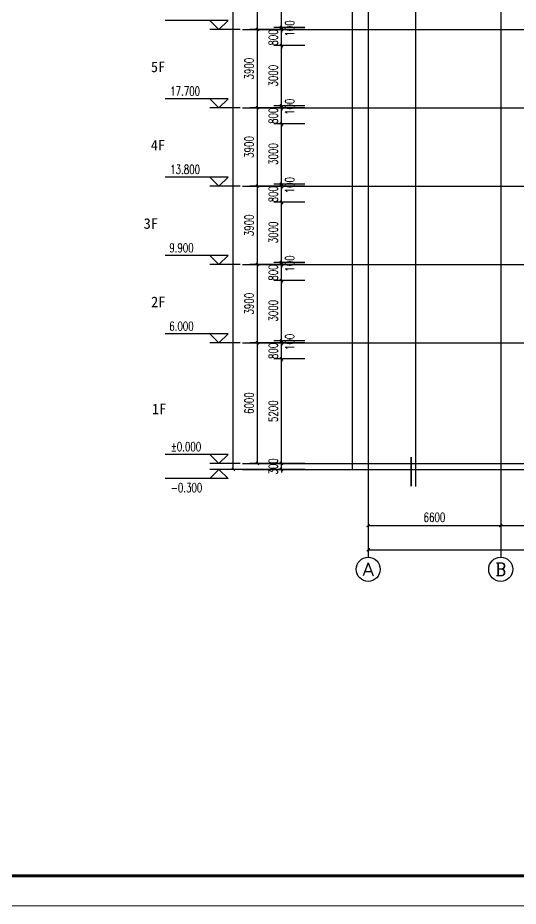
# Model space of a CAD drawing. Extents: x 1738711 to 2346805, y 1189731 to 2516152.
# Drawn here: x 2166897 to 2191821, y 1750890 to 1795114 of the extents above; entities that cross this region are included whole.
import ezdxf
from ezdxf.enums import TextEntityAlignment as Align

# ---------------------------------------------------------------- set-up
doc = ezdxf.new("R2010")
doc.units = 0
doc.header["$LTSCALE"] = 1000
doc.header["$MEASUREMENT"] = 0
for name, color, linetype in [('2', 41, 'Continuous'), ('AXIS', 3, 'Continuous'), ('AXIS_TEXT', 7, 'Continuous'), ('DIM_ELEV', 3, 'Continuous'), ('DIM_IDEN', 3, 'Continuous'), ('DOTE', 1, 'Continuous'), ('PUB_DIM', 3, 'Continuous'), ('PUB_TEXT', 7, 'Continuous'), ('TK', 4, 'Continuous'), ('切线', 35, 'Continuous')]:
    doc.layers.add(name, color=color, linetype=linetype)
doc.styles.add('_TCH_AXIS', font='COMPLEX', dxfattribs={"bigfont": 'GBCBIG'})
doc.styles.add('_TCH_DIM', font='SIMPLEX', dxfattribs={"bigfont": 'GBCBIG'})
doc.styles.add('_TCH_DIM_T3', font='SIMPLEX', dxfattribs={"width": 0.705882, "bigfont": 'GBCBIG'})
doc.styles.add('COMPLEX', font='COMPLEX')
doc.styles.add('STW', font='simhei_0.ttf')
doc.styles.add('宋体', font='SIMSUN.TTF', dxfattribs={"width": 0.75})
doc.dimstyles.new('_TCH_ARCH&&150', dxfattribs={"dimtxt": 446.25, "dimasz": 150, "dimexe": 375, "dimexo": 450, "dimgap": 189.375, "dimtad": 1, "dimdec": 0, "dimzin": 0, "dimdsep": 46, "dimtxsty": '_TCH_DIM_T3', "dimblk": 'ARCHTICK', "dimcen": 0.09, "dimclrt": 7, "dimazin": 2, "dimtfac": 1, "dimtdec": 0, "dimtix": 1, "dimtmove": 2, "dimatfit": 3, "dimfxl": 1, "dimtolj": 1, "dimtzin": 0, "dimarcsym": 0})

# ---------------------------------------------------------------- blocks, each defined once
blk = doc.blocks.new('hjashrtahreahe')
at = {"layer": 'TK', "color": 7, "const_width": 25}
blk.add_lwpolyline([(0, 59400), (84100, 59400), (84100, 0), (0, 0)], close=True, dxfattribs=at)
at = {"layer": 'TK', "color": 3, "const_width": 100}
blk.add_lwpolyline([(2500, 1000), (2500, 58400), (83100, 58400), (83100, 1000)], close=True, dxfattribs=at)
at = {"layer": 'TK', "style": '宋体', "width": 0.75}
for tag, height, p in [('项目负责人', 350, (6003, 57089)), ('专业负责人', 350, (6003, 56224)), ('设计人', 350, (6003, 55419)), ('版号1', 250, (77304, 22193)), ('时间1', 250, (82405, 22193)), ('版号2', 250, (77304, 21593)), ('时间2', 250, (82405, 21593)), ('版号3', 250, (77304, 20993)), ('时间3', 250, (82405, 20993)), ('建筑会签', 0.0001, (78978, 2403)), ('电气会签', 0.0001, (82128, 2403)), ('结构会签', 0.0001, (78978, 1803)), ('暖通会签', 0.0001, (82128, 1803)), ('给排水会签', 0.0001, (78978, 1250)), ('智能化会签', 0.0001, (82128, 1250))]:
    blk.add_attdef(tag, text='', height=height, dxfattribs=at).set_placement(p, align=Align.CENTER)
for tag, p in [('合作设计单位', (80816, 48986)), ('版号说明1', (79854, 22318)), ('版号说明2', (79854, 21718)), ('版号说明3', (79854, 21118)), ('浙江绿储科技有限公司', (80545, 16036)), ('百兆瓦级集中式熔盐储能关键', (80545, 14953)), ('设备研发及制造基地项目', (80545, 14603)), ('1#研发楼', (80545, 13636)), ('图名', (80545, 12436)), ('工程编号', (78978, 11461)), ('子项编号', (82128, 11461)), ('建筑', (78978, 10711)), ('图号', (82128, 10711)), ('施工图', (78978, 9961)), ('2023.03', (82128, 9961)), ('审定', (79353, 8461)), ('审核', (79353, 7711)), ('工程负责', (79353, 6961)), ('专业负责', (79353, 6211)), ('设计', (79353, 5461)), ('制图', (79353, 4711)), ('校对', (79353, 3961))]:
    blk.add_attdef(tag, text='', height=250, dxfattribs=at).set_placement(p, align=Align.MIDDLE_CENTER)
blk = doc.blocks.new('_ArchTick')
at = {"color": 0, "linetype": 'ByBlock', "const_width": 0.4}
blk.add_lwpolyline([(-0.5, -0.5), (0.5, 0.5)], dxfattribs=at)
blk = doc.blocks.new('*D3016')
at = {"layer": 'Defpoints', "color": 0, "transparency": 16777216}
for p in [(2180031, 1772932), (2181650, 1772932), (2181650, 1772632)]:
    blk.add_point(p, dxfattribs=at)
at = {"layer": 'PUB_DIM', "color": 0, "lineweight": -2, "transparency": 16777216}
for p, q in [((2180031, 1772932), (2180031, 1773082)), ((2181200, 1772932), (2179656, 1772932)), ((2181200, 1772632), (2179656, 1772632)), ((2180031, 1772632), (2180031, 1772932)), ((2180031, 1772632), (2180031, 1772482))]:
    blk.add_line(p, q, dxfattribs=at)
at = {"layer": 'PUB_DIM', "color": 0, "lineweight": -2, "transparency": 16777216, "xscale": 150, "yscale": 150, "zscale": 150}
for p, rotation in [((2180031, 1772932), 270), ((2180031, 1772632), 90)]:
    blk.add_blockref('_ArchTick', p, dxfattribs=dict(at, rotation=rotation))
at = {"layer": 'PUB_DIM', "color": 7, "transparency": 16777216, "insert": (2179619, 1772782), "char_height": 446.2, "attachment_point": 5, "rotation": 90, "style": '_TCH_DIM_T3'}
blk.add_mtext('\\A1;300', dxfattribs=at)
blk = doc.blocks.new('*D3017')
at = {"layer": 'Defpoints', "color": 0, "transparency": 16777216}
for p in [(2180031, 1778132), (2181650, 1778132), (2181650, 1772932)]:
    blk.add_point(p, dxfattribs=at)
at = {"layer": 'PUB_DIM', "color": 0, "lineweight": -2, "transparency": 16777216}
for p, q in [((2181200, 1778132), (2179656, 1778132)), ((2180031, 1772932), (2180031, 1778132)), ((2181200, 1772932), (2179656, 1772932))]:
    blk.add_line(p, q, dxfattribs=at)
at = {"layer": 'PUB_DIM', "color": 0, "lineweight": -2, "transparency": 16777216, "xscale": 150, "yscale": 150, "zscale": 150}
for p, rotation in [((2180031, 1778132), 90), ((2180031, 1772932), 270)]:
    blk.add_blockref('_ArchTick', p, dxfattribs=dict(at, rotation=rotation))
at = {"layer": 'PUB_DIM', "color": 7, "transparency": 16777216, "insert": (2179619, 1775532), "char_height": 446.2, "attachment_point": 5, "rotation": 90, "style": '_TCH_DIM_T3'}
blk.add_mtext('\\A1;5200', dxfattribs=at)
blk = doc.blocks.new('*D3018')
at = {"layer": 'Defpoints', "color": 0, "transparency": 16777216}
for p in [(2180031, 1778932), (2181650, 1778932), (2181650, 1778132)]:
    blk.add_point(p, dxfattribs=at)
at = {"layer": 'PUB_DIM', "color": 0, "lineweight": -2, "transparency": 16777216}
for p, q in [((2181200, 1778932), (2179656, 1778932)), ((2180031, 1778932), (2180031, 1779082)), ((2180031, 1778132), (2180031, 1778932)), ((2181200, 1778132), (2179656, 1778132)), ((2180031, 1778132), (2180031, 1777982))]:
    blk.add_line(p, q, dxfattribs=at)
at = {"layer": 'PUB_DIM', "color": 0, "lineweight": -2, "transparency": 16777216, "xscale": 150, "yscale": 150, "zscale": 150}
for p, rotation in [((2180031, 1778932), 270), ((2180031, 1778132), 90)]:
    blk.add_blockref('_ArchTick', p, dxfattribs=dict(at, rotation=rotation))
at = {"layer": 'PUB_DIM', "color": 7, "transparency": 16777216, "insert": (2179619, 1778532), "char_height": 446.2, "attachment_point": 5, "rotation": 90, "style": '_TCH_DIM_T3'}
blk.add_mtext('\\A1;800', dxfattribs=at)
blk = doc.blocks.new('*D3019')
at = {"layer": 'Defpoints', "color": 0, "transparency": 16777216}
for p in [(2180031, 1779032), (2181650, 1779032), (2181650, 1778932)]:
    blk.add_point(p, dxfattribs=at)
at = {"layer": 'PUB_DIM', "color": 0, "lineweight": -2, "transparency": 16777216}
for p, q in [((2180031, 1779032), (2180031, 1779182)), ((2181200, 1779032), (2179656, 1779032)), ((2181200, 1778932), (2179656, 1778932)), ((2180031, 1778932), (2180031, 1779032)), ((2180031, 1778932), (2180031, 1778782))]:
    blk.add_line(p, q, dxfattribs=at)
at = {"layer": 'PUB_DIM', "color": 0, "lineweight": -2, "transparency": 16777216, "xscale": 150, "yscale": 150, "zscale": 150}
for p, rotation in [((2180031, 1779032), 270), ((2180031, 1778932), 90)]:
    blk.add_blockref('_ArchTick', p, dxfattribs=dict(at, rotation=rotation))
at = {"layer": 'PUB_DIM', "color": 7, "transparency": 16777216, "insert": (2180444, 1778982), "char_height": 446.2, "attachment_point": 5, "rotation": 90, "style": '_TCH_DIM_T3'}
blk.add_mtext('\\A1;100', dxfattribs=at)
blk = doc.blocks.new('*D3020')
at = {"layer": 'Defpoints', "color": 0, "transparency": 16777216}
for p in [(2180031, 1782032), (2181650, 1782032), (2181650, 1779032)]:
    blk.add_point(p, dxfattribs=at)
at = {"layer": 'PUB_DIM', "color": 0, "lineweight": -2, "transparency": 16777216}
for p, q in [((2181200, 1782032), (2179656, 1782032)), ((2180031, 1779032), (2180031, 1782032)), ((2181200, 1779032), (2179656, 1779032))]:
    blk.add_line(p, q, dxfattribs=at)
at = {"layer": 'PUB_DIM', "color": 0, "lineweight": -2, "transparency": 16777216, "xscale": 150, "yscale": 150, "zscale": 150}
for p, rotation in [((2180031, 1782032), 90), ((2180031, 1779032), 270)]:
    blk.add_blockref('_ArchTick', p, dxfattribs=dict(at, rotation=rotation))
at = {"layer": 'PUB_DIM', "color": 7, "transparency": 16777216, "insert": (2179619, 1780532), "char_height": 446.2, "attachment_point": 5, "rotation": 90, "style": '_TCH_DIM_T3'}
blk.add_mtext('\\A1;3000', dxfattribs=at)
blk = doc.blocks.new('*D3021')
at = {"layer": 'Defpoints', "color": 0, "transparency": 16777216}
for p in [(2180031, 1782832), (2181650, 1782832), (2181650, 1782032)]:
    blk.add_point(p, dxfattribs=at)
at = {"layer": 'PUB_DIM', "color": 0, "lineweight": -2, "transparency": 16777216}
for p, q in [((2181200, 1782832), (2179656, 1782832)), ((2180031, 1782832), (2180031, 1782982)), ((2180031, 1782032), (2180031, 1782832)), ((2181200, 1782032), (2179656, 1782032)), ((2180031, 1782032), (2180031, 1781882))]:
    blk.add_line(p, q, dxfattribs=at)
at = {"layer": 'PUB_DIM', "color": 0, "lineweight": -2, "transparency": 16777216, "xscale": 150, "yscale": 150, "zscale": 150}
for p, rotation in [((2180031, 1782832), 270), ((2180031, 1782032), 90)]:
    blk.add_blockref('_ArchTick', p, dxfattribs=dict(at, rotation=rotation))
at = {"layer": 'PUB_DIM', "color": 7, "transparency": 16777216, "insert": (2179619, 1782432), "char_height": 446.2, "attachment_point": 5, "rotation": 90, "style": '_TCH_DIM_T3'}
blk.add_mtext('\\A1;800', dxfattribs=at)
blk = doc.blocks.new('*D3022')
at = {"layer": 'Defpoints', "color": 0, "transparency": 16777216}
for p in [(2180031, 1782932), (2181650, 1782932), (2181650, 1782832)]:
    blk.add_point(p, dxfattribs=at)
at = {"layer": 'PUB_DIM', "color": 0, "lineweight": -2, "transparency": 16777216}
for p, q in [((2181200, 1782932), (2179656, 1782932)), ((2181200, 1782832), (2179656, 1782832)), ((2180031, 1782932), (2180031, 1783082)), ((2180031, 1782832), (2180031, 1782932)), ((2180031, 1782832), (2180031, 1782682))]:
    blk.add_line(p, q, dxfattribs=at)
at = {"layer": 'PUB_DIM', "color": 0, "lineweight": -2, "transparency": 16777216, "xscale": 150, "yscale": 150, "zscale": 150}
for p, rotation in [((2180031, 1782932), 270), ((2180031, 1782832), 90)]:
    blk.add_blockref('_ArchTick', p, dxfattribs=dict(at, rotation=rotation))
at = {"layer": 'PUB_DIM', "color": 7, "transparency": 16777216, "insert": (2180444, 1782882), "char_height": 446.2, "attachment_point": 5, "rotation": 90, "style": '_TCH_DIM_T3'}
blk.add_mtext('\\A1;100', dxfattribs=at)
blk = doc.blocks.new('*D3023')
at = {"layer": 'Defpoints', "color": 0, "transparency": 16777216}
for p in [(2180031, 1785932), (2181650, 1785932), (2181650, 1782932)]:
    blk.add_point(p, dxfattribs=at)
at = {"layer": 'PUB_DIM', "color": 0, "lineweight": -2, "transparency": 16777216}
for p, q in [((2181200, 1785932), (2179656, 1785932)), ((2180031, 1782932), (2180031, 1785932)), ((2181200, 1782932), (2179656, 1782932))]:
    blk.add_line(p, q, dxfattribs=at)
at = {"layer": 'PUB_DIM', "color": 0, "lineweight": -2, "transparency": 16777216, "xscale": 150, "yscale": 150, "zscale": 150}
for p, rotation in [((2180031, 1785932), 90), ((2180031, 1782932), 270)]:
    blk.add_blockref('_ArchTick', p, dxfattribs=dict(at, rotation=rotation))
at = {"layer": 'PUB_DIM', "color": 7, "transparency": 16777216, "insert": (2179619, 1784432), "char_height": 446.2, "attachment_point": 5, "rotation": 90, "style": '_TCH_DIM_T3'}
blk.add_mtext('\\A1;3000', dxfattribs=at)
blk = doc.blocks.new('*D3024')
at = {"layer": 'Defpoints', "color": 0, "transparency": 16777216}
for p in [(2180031, 1786732), (2181650, 1786732), (2181650, 1785932)]:
    blk.add_point(p, dxfattribs=at)
at = {"layer": 'PUB_DIM', "color": 0, "lineweight": -2, "transparency": 16777216}
for p, q in [((2181200, 1786732), (2179656, 1786732)), ((2180031, 1786732), (2180031, 1786882)), ((2180031, 1785932), (2180031, 1786732)), ((2181200, 1785932), (2179656, 1785932)), ((2180031, 1785932), (2180031, 1785782))]:
    blk.add_line(p, q, dxfattribs=at)
at = {"layer": 'PUB_DIM', "color": 0, "lineweight": -2, "transparency": 16777216, "xscale": 150, "yscale": 150, "zscale": 150}
for p, rotation in [((2180031, 1786732), 270), ((2180031, 1785932), 90)]:
    blk.add_blockref('_ArchTick', p, dxfattribs=dict(at, rotation=rotation))
at = {"layer": 'PUB_DIM', "color": 7, "transparency": 16777216, "insert": (2179619, 1786332), "char_height": 446.2, "attachment_point": 5, "rotation": 90, "style": '_TCH_DIM_T3'}
blk.add_mtext('\\A1;800', dxfattribs=at)
blk = doc.blocks.new('*D3025')
at = {"layer": 'Defpoints', "color": 0, "transparency": 16777216}
for p in [(2180031, 1786832), (2181650, 1786832), (2181650, 1786732)]:
    blk.add_point(p, dxfattribs=at)
at = {"layer": 'PUB_DIM', "color": 0, "lineweight": -2, "transparency": 16777216}
for p, q in [((2181200, 1786832), (2179656, 1786832)), ((2181200, 1786732), (2179656, 1786732)), ((2180031, 1786832), (2180031, 1786982)), ((2180031, 1786732), (2180031, 1786832)), ((2180031, 1786732), (2180031, 1786582))]:
    blk.add_line(p, q, dxfattribs=at)
at = {"layer": 'PUB_DIM', "color": 0, "lineweight": -2, "transparency": 16777216, "xscale": 150, "yscale": 150, "zscale": 150}
for p, rotation in [((2180031, 1786832), 270), ((2180031, 1786732), 90)]:
    blk.add_blockref('_ArchTick', p, dxfattribs=dict(at, rotation=rotation))
at = {"layer": 'PUB_DIM', "color": 7, "transparency": 16777216, "insert": (2180444, 1786782), "char_height": 446.2, "attachment_point": 5, "rotation": 90, "style": '_TCH_DIM_T3'}
blk.add_mtext('\\A1;100', dxfattribs=at)
blk = doc.blocks.new('*D3026')
at = {"layer": 'Defpoints', "color": 0, "transparency": 16777216}
for p in [(2180031, 1789832), (2181650, 1789832), (2181650, 1786832)]:
    blk.add_point(p, dxfattribs=at)
at = {"layer": 'PUB_DIM', "color": 0, "lineweight": -2, "transparency": 16777216}
for p, q in [((2181200, 1789832), (2179656, 1789832)), ((2180031, 1786832), (2180031, 1789832)), ((2181200, 1786832), (2179656, 1786832))]:
    blk.add_line(p, q, dxfattribs=at)
at = {"layer": 'PUB_DIM', "color": 0, "lineweight": -2, "transparency": 16777216, "xscale": 150, "yscale": 150, "zscale": 150}
for p, rotation in [((2180031, 1789832), 90), ((2180031, 1786832), 270)]:
    blk.add_blockref('_ArchTick', p, dxfattribs=dict(at, rotation=rotation))
at = {"layer": 'PUB_DIM', "color": 7, "transparency": 16777216, "insert": (2179619, 1788332), "char_height": 446.2, "attachment_point": 5, "rotation": 90, "style": '_TCH_DIM_T3'}
blk.add_mtext('\\A1;3000', dxfattribs=at)
blk = doc.blocks.new('*D3027')
at = {"layer": 'Defpoints', "color": 0, "transparency": 16777216}
for p in [(2180031, 1790632), (2181650, 1790632), (2181650, 1789832)]:
    blk.add_point(p, dxfattribs=at)
at = {"layer": 'PUB_DIM', "color": 0, "lineweight": -2, "transparency": 16777216}
for p, q in [((2180031, 1790632), (2180031, 1790782)), ((2181200, 1790632), (2179656, 1790632)), ((2180031, 1789832), (2180031, 1790632)), ((2181200, 1789832), (2179656, 1789832)), ((2180031, 1789832), (2180031, 1789682))]:
    blk.add_line(p, q, dxfattribs=at)
at = {"layer": 'PUB_DIM', "color": 0, "lineweight": -2, "transparency": 16777216, "xscale": 150, "yscale": 150, "zscale": 150}
for p, rotation in [((2180031, 1790632), 270), ((2180031, 1789832), 90)]:
    blk.add_blockref('_ArchTick', p, dxfattribs=dict(at, rotation=rotation))
at = {"layer": 'PUB_DIM', "color": 7, "transparency": 16777216, "insert": (2179619, 1790232), "char_height": 446.2, "attachment_point": 5, "rotation": 90, "style": '_TCH_DIM_T3'}
blk.add_mtext('\\A1;800', dxfattribs=at)
blk = doc.blocks.new('*D3028')
at = {"layer": 'Defpoints', "color": 0, "transparency": 16777216}
for p in [(2180031, 1790732), (2181650, 1790732), (2181650, 1790632)]:
    blk.add_point(p, dxfattribs=at)
at = {"layer": 'PUB_DIM', "color": 0, "lineweight": -2, "transparency": 16777216}
for p, q in [((2181200, 1790732), (2179656, 1790732)), ((2180031, 1790732), (2180031, 1790882)), ((2180031, 1790632), (2180031, 1790732)), ((2181200, 1790632), (2179656, 1790632)), ((2180031, 1790632), (2180031, 1790482))]:
    blk.add_line(p, q, dxfattribs=at)
at = {"layer": 'PUB_DIM', "color": 0, "lineweight": -2, "transparency": 16777216, "xscale": 150, "yscale": 150, "zscale": 150}
for p, rotation in [((2180031, 1790732), 270), ((2180031, 1790632), 90)]:
    blk.add_blockref('_ArchTick', p, dxfattribs=dict(at, rotation=rotation))
at = {"layer": 'PUB_DIM', "color": 7, "transparency": 16777216, "insert": (2180444, 1790682), "char_height": 446.2, "attachment_point": 5, "rotation": 90, "style": '_TCH_DIM_T3'}
blk.add_mtext('\\A1;100', dxfattribs=at)
blk = doc.blocks.new('*D3029')
at = {"layer": 'Defpoints', "color": 0, "transparency": 16777216}
for p in [(2180031, 1793732), (2181650, 1793732), (2181650, 1790732)]:
    blk.add_point(p, dxfattribs=at)
at = {"layer": 'PUB_DIM', "color": 0, "lineweight": -2, "transparency": 16777216}
for p, q in [((2181200, 1793732), (2179656, 1793732)), ((2180031, 1790732), (2180031, 1793732)), ((2181200, 1790732), (2179656, 1790732))]:
    blk.add_line(p, q, dxfattribs=at)
at = {"layer": 'PUB_DIM', "color": 0, "lineweight": -2, "transparency": 16777216, "xscale": 150, "yscale": 150, "zscale": 150}
for p, rotation in [((2180031, 1793732), 90), ((2180031, 1790732), 270)]:
    blk.add_blockref('_ArchTick', p, dxfattribs=dict(at, rotation=rotation))
at = {"layer": 'PUB_DIM', "color": 7, "transparency": 16777216, "insert": (2179619, 1792232), "char_height": 446.2, "attachment_point": 5, "rotation": 90, "style": '_TCH_DIM_T3'}
blk.add_mtext('\\A1;3000', dxfattribs=at)
blk = doc.blocks.new('*D3030')
at = {"layer": 'Defpoints', "color": 0, "transparency": 16777216}
for p in [(2180031, 1794532), (2181650, 1794532), (2181650, 1793732)]:
    blk.add_point(p, dxfattribs=at)
at = {"layer": 'PUB_DIM', "color": 0, "lineweight": -2, "transparency": 16777216}
for p, q in [((2180031, 1794532), (2180031, 1794682)), ((2181200, 1794532), (2179656, 1794532)), ((2180031, 1793732), (2180031, 1794532)), ((2181200, 1793732), (2179656, 1793732)), ((2180031, 1793732), (2180031, 1793582))]:
    blk.add_line(p, q, dxfattribs=at)
at = {"layer": 'PUB_DIM', "color": 0, "lineweight": -2, "transparency": 16777216, "xscale": 150, "yscale": 150, "zscale": 150}
for p, rotation in [((2180031, 1794532), 270), ((2180031, 1793732), 90)]:
    blk.add_blockref('_ArchTick', p, dxfattribs=dict(at, rotation=rotation))
at = {"layer": 'PUB_DIM', "color": 7, "transparency": 16777216, "insert": (2179619, 1794132), "char_height": 446.2, "attachment_point": 5, "rotation": 90, "style": '_TCH_DIM_T3'}
blk.add_mtext('\\A1;800', dxfattribs=at)
blk = doc.blocks.new('*D3031')
at = {"layer": 'Defpoints', "color": 0, "transparency": 16777216}
for p in [(2180031, 1794632), (2181650, 1794632), (2181650, 1794532)]:
    blk.add_point(p, dxfattribs=at)
at = {"layer": 'PUB_DIM', "color": 0, "lineweight": -2, "transparency": 16777216}
for p, q in [((2181200, 1794632), (2179656, 1794632)), ((2180031, 1794632), (2180031, 1794782)), ((2180031, 1794532), (2180031, 1794632)), ((2181200, 1794532), (2179656, 1794532)), ((2180031, 1794532), (2180031, 1794382))]:
    blk.add_line(p, q, dxfattribs=at)
at = {"layer": 'PUB_DIM', "color": 0, "lineweight": -2, "transparency": 16777216, "xscale": 150, "yscale": 150, "zscale": 150}
for p, rotation in [((2180031, 1794632), 270), ((2180031, 1794532), 90)]:
    blk.add_blockref('_ArchTick', p, dxfattribs=dict(at, rotation=rotation))
at = {"layer": 'PUB_DIM', "color": 7, "transparency": 16777216, "insert": (2180444, 1794582), "char_height": 446.2, "attachment_point": 5, "rotation": 90, "style": '_TCH_DIM_T3'}
blk.add_mtext('\\A1;100', dxfattribs=at)
blk = doc.blocks.new('*D3032')
at = {"layer": 'Defpoints', "color": 0, "transparency": 16777216}
for p in [(2180031, 1797632), (2181650, 1797632), (2181650, 1794632)]:
    blk.add_point(p, dxfattribs=at)
at = {"layer": 'PUB_DIM', "color": 0, "lineweight": -2, "transparency": 16777216}
for p, q in [((2181200, 1797632), (2179656, 1797632)), ((2180031, 1794632), (2180031, 1797632)), ((2181200, 1794632), (2179656, 1794632))]:
    blk.add_line(p, q, dxfattribs=at)
at = {"layer": 'PUB_DIM', "color": 0, "lineweight": -2, "transparency": 16777216, "xscale": 150, "yscale": 150, "zscale": 150}
for p, rotation in [((2180031, 1797632), 90), ((2180031, 1794632), 270)]:
    blk.add_blockref('_ArchTick', p, dxfattribs=dict(at, rotation=rotation))
at = {"layer": 'PUB_DIM', "color": 7, "transparency": 16777216, "insert": (2179619, 1796132), "char_height": 446.2, "attachment_point": 5, "rotation": 90, "style": '_TCH_DIM_T3'}
blk.add_mtext('\\A1;3000', dxfattribs=at)
blk = doc.blocks.new('*D3475')
at = {"layer": 'Defpoints', "color": 0, "transparency": 16777216}
for p in [(2178831, 1778932), (2180450, 1778932), (2180450, 1772932)]:
    blk.add_point(p, dxfattribs=at)
at = {"layer": 'PUB_DIM', "color": 0, "lineweight": -2, "transparency": 16777216}
for p, q in [((2180000, 1778932), (2178456, 1778932)), ((2178831, 1772932), (2178831, 1778932)), ((2180000, 1772932), (2178456, 1772932))]:
    blk.add_line(p, q, dxfattribs=at)
at = {"layer": 'PUB_DIM', "color": 0, "lineweight": -2, "transparency": 16777216, "xscale": 150, "yscale": 150, "zscale": 150}
for p, rotation in [((2178831, 1778932), 90), ((2178831, 1772932), 270)]:
    blk.add_blockref('_ArchTick', p, dxfattribs=dict(at, rotation=rotation))
at = {"layer": 'PUB_DIM', "color": 7, "transparency": 16777216, "insert": (2178419, 1775932), "char_height": 446.2, "attachment_point": 5, "rotation": 90, "style": '_TCH_DIM_T3'}
blk.add_mtext('\\A1;6000', dxfattribs=at)
blk = doc.blocks.new('*D3476')
at = {"layer": 'Defpoints', "color": 0, "transparency": 16777216}
for p in [(2178831, 1782832), (2180450, 1782832), (2180450, 1778932)]:
    blk.add_point(p, dxfattribs=at)
at = {"layer": 'PUB_DIM', "color": 0, "lineweight": -2, "transparency": 16777216}
for p, q in [((2180000, 1782832), (2178456, 1782832)), ((2178831, 1778932), (2178831, 1782832)), ((2180000, 1778932), (2178456, 1778932))]:
    blk.add_line(p, q, dxfattribs=at)
at = {"layer": 'PUB_DIM', "color": 0, "lineweight": -2, "transparency": 16777216, "xscale": 150, "yscale": 150, "zscale": 150}
for p, rotation in [((2178831, 1782832), 90), ((2178831, 1778932), 270)]:
    blk.add_blockref('_ArchTick', p, dxfattribs=dict(at, rotation=rotation))
at = {"layer": 'PUB_DIM', "color": 7, "transparency": 16777216, "insert": (2178419, 1780882), "char_height": 446.2, "attachment_point": 5, "rotation": 90, "style": '_TCH_DIM_T3'}
blk.add_mtext('\\A1;3900', dxfattribs=at)
blk = doc.blocks.new('*D3477')
at = {"layer": 'Defpoints', "color": 0, "transparency": 16777216}
for p in [(2178831, 1786732), (2180450, 1786732), (2180450, 1782832)]:
    blk.add_point(p, dxfattribs=at)
at = {"layer": 'PUB_DIM', "color": 0, "lineweight": -2, "transparency": 16777216}
for p, q in [((2180000, 1786732), (2178456, 1786732)), ((2178831, 1782832), (2178831, 1786732)), ((2180000, 1782832), (2178456, 1782832))]:
    blk.add_line(p, q, dxfattribs=at)
at = {"layer": 'PUB_DIM', "color": 0, "lineweight": -2, "transparency": 16777216, "xscale": 150, "yscale": 150, "zscale": 150}
for p, rotation in [((2178831, 1786732), 90), ((2178831, 1782832), 270)]:
    blk.add_blockref('_ArchTick', p, dxfattribs=dict(at, rotation=rotation))
at = {"layer": 'PUB_DIM', "color": 7, "transparency": 16777216, "insert": (2178419, 1784782), "char_height": 446.2, "attachment_point": 5, "rotation": 90, "style": '_TCH_DIM_T3'}
blk.add_mtext('\\A1;3900', dxfattribs=at)
blk = doc.blocks.new('*D3478')
at = {"layer": 'Defpoints', "color": 0, "transparency": 16777216}
for p in [(2178831, 1790632), (2180450, 1790632), (2180450, 1786732)]:
    blk.add_point(p, dxfattribs=at)
at = {"layer": 'PUB_DIM', "color": 0, "lineweight": -2, "transparency": 16777216}
for p, q in [((2180000, 1790632), (2178456, 1790632)), ((2178831, 1786732), (2178831, 1790632)), ((2180000, 1786732), (2178456, 1786732))]:
    blk.add_line(p, q, dxfattribs=at)
at = {"layer": 'PUB_DIM', "color": 0, "lineweight": -2, "transparency": 16777216, "xscale": 150, "yscale": 150, "zscale": 150}
for p, rotation in [((2178831, 1790632), 90), ((2178831, 1786732), 270)]:
    blk.add_blockref('_ArchTick', p, dxfattribs=dict(at, rotation=rotation))
at = {"layer": 'PUB_DIM', "color": 7, "transparency": 16777216, "insert": (2178419, 1788682), "char_height": 446.2, "attachment_point": 5, "rotation": 90, "style": '_TCH_DIM_T3'}
blk.add_mtext('\\A1;3900', dxfattribs=at)
blk = doc.blocks.new('*D3479')
at = {"layer": 'Defpoints', "color": 0, "transparency": 16777216}
for p in [(2178831, 1794532), (2180450, 1794532), (2180450, 1790632)]:
    blk.add_point(p, dxfattribs=at)
at = {"layer": 'PUB_DIM', "color": 0, "lineweight": -2, "transparency": 16777216}
for p, q in [((2180000, 1794532), (2178456, 1794532)), ((2178831, 1790632), (2178831, 1794532)), ((2180000, 1790632), (2178456, 1790632))]:
    blk.add_line(p, q, dxfattribs=at)
at = {"layer": 'PUB_DIM', "color": 0, "lineweight": -2, "transparency": 16777216, "xscale": 150, "yscale": 150, "zscale": 150}
for p, rotation in [((2178831, 1794532), 90), ((2178831, 1790632), 270)]:
    blk.add_blockref('_ArchTick', p, dxfattribs=dict(at, rotation=rotation))
at = {"layer": 'PUB_DIM', "color": 7, "transparency": 16777216, "insert": (2178419, 1792582), "char_height": 446.2, "attachment_point": 5, "rotation": 90, "style": '_TCH_DIM_T3'}
blk.add_mtext('\\A1;3900', dxfattribs=at)
blk = doc.blocks.new('*D3480')
at = {"layer": 'Defpoints', "color": 0, "transparency": 16777216}
for p in [(2178831, 1798432), (2180450, 1798432), (2180450, 1794532)]:
    blk.add_point(p, dxfattribs=at)
at = {"layer": 'PUB_DIM', "color": 0, "lineweight": -2, "transparency": 16777216}
for p, q in [((2180000, 1798432), (2178456, 1798432)), ((2178831, 1794532), (2178831, 1798432)), ((2180000, 1794532), (2178456, 1794532))]:
    blk.add_line(p, q, dxfattribs=at)
at = {"layer": 'PUB_DIM', "color": 0, "lineweight": -2, "transparency": 16777216, "xscale": 150, "yscale": 150, "zscale": 150}
for p, rotation in [((2178831, 1798432), 90), ((2178831, 1794532), 270)]:
    blk.add_blockref('_ArchTick', p, dxfattribs=dict(at, rotation=rotation))
at = {"layer": 'PUB_DIM', "color": 7, "transparency": 16777216, "insert": (2178419, 1796482), "char_height": 446.2, "attachment_point": 5, "rotation": 90, "style": '_TCH_DIM_T3'}
blk.add_mtext('\\A1;3900', dxfattribs=at)
blk = doc.blocks.new('*D3487')
at = {"layer": 'Defpoints', "color": 0, "transparency": 16777216}
for p in [(2177631, 1820932), (2181650, 1820932), (2181650, 1772632)]:
    blk.add_point(p, dxfattribs=at)
at = {"layer": 'PUB_DIM', "color": 0, "lineweight": -2, "transparency": 16777216}
for p, q in [((2181200, 1820932), (2177256, 1820932)), ((2177631, 1772632), (2177631, 1820932)), ((2181200, 1772632), (2177256, 1772632))]:
    blk.add_line(p, q, dxfattribs=at)
at = {"layer": 'PUB_DIM', "color": 0, "lineweight": -2, "transparency": 16777216, "xscale": 150, "yscale": 150, "zscale": 150}
for p, rotation in [((2177631, 1820932), 90), ((2177631, 1772632), 270)]:
    blk.add_blockref('_ArchTick', p, dxfattribs=dict(at, rotation=rotation))
at = {"layer": 'PUB_DIM', "color": 7, "transparency": 16777216, "insert": (2177219, 1796782), "char_height": 446.2, "attachment_point": 5, "rotation": 90, "style": '_TCH_DIM_T3'}
blk.add_mtext('\\A1;48300', dxfattribs=at)
blk = doc.blocks.new('*D3488')
at = {"layer": 'AXIS', "color": 0, "lineweight": -2, "transparency": 16777216}
for p, q in [((2184349, 1772046), (2184349, 1769461)), ((2190949, 1772046), (2190949, 1769461)), ((2184349, 1769836), (2190949, 1769836))]:
    blk.add_line(p, q, dxfattribs=at)
at = {"layer": 'Defpoints', "color": 0, "transparency": 16777216}
for p in [(2184349, 1772496), (2190949, 1772496), (2190949, 1769836)]:
    blk.add_point(p, dxfattribs=at)
at = {"layer": 'AXIS', "color": 0, "lineweight": -2, "transparency": 16777216, "xscale": 150, "yscale": 150, "zscale": 150, "rotation": 180}
blk.add_blockref('_ArchTick', (2184349, 1769836), dxfattribs=at)
at = {"layer": 'AXIS', "color": 0, "lineweight": -2, "transparency": 16777216, "xscale": 150, "yscale": 150, "zscale": 150}
blk.add_blockref('_ArchTick', (2190949, 1769836), dxfattribs=at)
at = {"layer": 'AXIS', "color": 7, "transparency": 16777216, "insert": (2187649, 1770249), "char_height": 446.2, "attachment_point": 5, "style": '_TCH_DIM_T3'}
blk.add_mtext('\\A1;6600', dxfattribs=at)
blk = doc.blocks.new('*D3489')
at = {"layer": 'AXIS', "color": 0, "lineweight": -2, "transparency": 16777216}
for p, q in [((2190949, 1772046), (2190949, 1769461)), ((2197549, 1772046), (2197549, 1769461)), ((2190949, 1769836), (2197549, 1769836))]:
    blk.add_line(p, q, dxfattribs=at)
at = {"layer": 'Defpoints', "color": 0, "transparency": 16777216}
for p in [(2190949, 1772496), (2197549, 1772496), (2197549, 1769836)]:
    blk.add_point(p, dxfattribs=at)
at = {"layer": 'AXIS', "color": 0, "lineweight": -2, "transparency": 16777216, "xscale": 150, "yscale": 150, "zscale": 150, "rotation": 180}
blk.add_blockref('_ArchTick', (2190949, 1769836), dxfattribs=at)
at = {"layer": 'AXIS', "color": 0, "lineweight": -2, "transparency": 16777216, "xscale": 150, "yscale": 150, "zscale": 150}
blk.add_blockref('_ArchTick', (2197549, 1769836), dxfattribs=at)
at = {"layer": 'AXIS', "color": 7, "transparency": 16777216, "insert": (2194249, 1770249), "char_height": 446.2, "attachment_point": 5, "style": '_TCH_DIM_T3'}
blk.add_mtext('\\A1;6600', dxfattribs=at)
blk = doc.blocks.new('*D3493')
at = {"layer": 'AXIS', "color": 0, "lineweight": -2, "transparency": 16777216}
for p, q in [((2184349, 1772046), (2184349, 1768261)), ((2217349, 1772046), (2217349, 1768261)), ((2184349, 1768636), (2217349, 1768636))]:
    blk.add_line(p, q, dxfattribs=at)
at = {"layer": 'Defpoints', "color": 0, "transparency": 16777216}
for p in [(2184349, 1772496), (2217349, 1772496), (2217349, 1768636)]:
    blk.add_point(p, dxfattribs=at)
at = {"layer": 'AXIS', "color": 0, "lineweight": -2, "transparency": 16777216, "xscale": 150, "yscale": 150, "zscale": 150, "rotation": 180}
blk.add_blockref('_ArchTick', (2184349, 1768636), dxfattribs=at)
at = {"layer": 'AXIS', "color": 0, "lineweight": -2, "transparency": 16777216, "xscale": 150, "yscale": 150, "zscale": 150}
blk.add_blockref('_ArchTick', (2217349, 1768636), dxfattribs=at)
at = {"layer": 'AXIS', "color": 7, "transparency": 16777216, "insert": (2200849, 1769049), "char_height": 446.2, "attachment_point": 5, "style": '_TCH_DIM_T3'}
blk.add_mtext('\\A1;33000', dxfattribs=at)
blk = doc.blocks.new('_AXISO')
blk.add_circle((0, 0), 0.5)
at = {"layer": 'AXIS_TEXT', "style": 'COMPLEX', "width": 1.041667}
blk.add_attdef('A', text='', height=0.56, dxfattribs=at).set_placement((-0.25, -0.28), (0.25, -0.28), align=Align.FIT)

msp = doc.modelspace()

# ---------------------------------------------------------------- linework, layer by layer
at = {"layer": '2'}
msp.add_line((2183548.9, 1820932.3), (2183548.9, 1772632.3), dxfattribs=at)
at = {"layer": 'AXIS'}
for p, q in [((2184348.9, 1772010.6), (2184348.9, 1768261.2)), ((2190948.9, 1772010.6), (2190948.9, 1768261.2))]:
    msp.add_line(p, q, dxfattribs=at)
at = {"layer": 'DIM_ELEV'}
for p, q in [((2177367.4, 1794982.3), (2174235.4, 1794982.3)), ((2176917.4, 1794532.3), (2176467.4, 1794982.3)), ((2176917.4, 1794532.3), (2177367.4, 1794982.3)), ((2177967.4, 1794532.3), (2176467.4, 1794532.3)), ((2177367.4, 1791082.3), (2174235.4, 1791082.3)), ((2176917.4, 1790632.3), (2176467.4, 1791082.3)), ((2176917.4, 1790632.3), (2177367.4, 1791082.3)), ((2177967.4, 1790632.3), (2176467.4, 1790632.3)), ((2177367.4, 1787182.3), (2174235.4, 1787182.3)), ((2176917.4, 1786732.3), (2176467.4, 1787182.3)), ((2176917.4, 1786732.3), (2177367.4, 1787182.3)), ((2177967.4, 1786732.3), (2176467.4, 1786732.3)), ((2177367.4, 1783282.3), (2174235.4, 1783282.3)), ((2176917.4, 1782832.3), (2176467.4, 1783282.3)), ((2176917.4, 1782832.3), (2177367.4, 1783282.3)), ((2177967.4, 1782832.3), (2176467.4, 1782832.3)), ((2177367.4, 1779382.3), (2174235.4, 1779382.3)), ((2176917.4, 1778932.3), (2176467.4, 1779382.3)), ((2176917.4, 1778932.3), (2177367.4, 1779382.3)), ((2177967.4, 1778932.3), (2176467.4, 1778932.3)), ((2177367.4, 1773382.3), (2174235.4, 1773382.3)), ((2176917.4, 1772932.3), (2176467.4, 1773382.3)), ((2176917.4, 1772932.3), (2177367.4, 1773382.3)), ((2177967.4, 1772932.3), (2176467.4, 1772932.3)), ((2176917.4, 1772632.3), (2176467.4, 1772182.3)), ((2177967.4, 1772632.3), (2176467.4, 1772632.3)), ((2176917.4, 1772632.3), (2177367.4, 1772182.3)), ((2177367.4, 1772182.3), (2174235.4, 1772182.3))]:
    msp.add_line(p, q, dxfattribs=at)
at = {"layer": 'DIM_IDEN'}
msp.add_line((2186716.5, 1771785.9), (2186716.5, 1824171), dxfattribs=at)
at = {"layer": 'DIM_IDEN', "const_width": 75}
msp.add_lwpolyline([(2186491.5, 1771785.9), (2186491.5, 1773256)], dxfattribs=at)
at = {"layer": 'DOTE'}
for p, q in [((2184348.9, 1820932.3), (2184348.9, 1770271.9)), ((2190948.9, 1820932.3), (2190948.9, 1770271.9)), ((2178094.4, 1794532.3), (2223064.6, 1794532.3)), ((2178094.4, 1790632.3), (2223064.6, 1790632.3)), ((2178094.4, 1786732.3), (2223064.6, 1786732.3)), ((2178094.4, 1782832.3), (2223064.6, 1782832.3)), ((2178094.4, 1778932.3), (2223064.6, 1778932.3)), ((2178094.4, 1772932.3), (2223064.6, 1772932.3)), ((2178094.4, 1772632.3), (2223064.6, 1772632.3))]:
    msp.add_line(p, q, dxfattribs=at)
at = {"layer": '切线', "const_width": 50}
msp.add_lwpolyline([(2223064.6, 1772632.3), (2178094.4, 1772632.3)], dxfattribs=at)

# ---------------------------------------------------------------- block references
at = {"xscale": 1.5, "yscale": 1.5, "zscale": 1.5}
msp.add_blockref('hjashrtahreahe', (2137913.5, 1750909.1), dxfattribs=at)
at = {"layer": 'AXIS'}
ref = msp.add_blockref('_AXISO', (2184348.9, 1767661.2), dxfattribs=dict(at, xscale=1200, yscale=1200, zscale=1200))
ref.add_attrib('A', 'A', dxfattribs={"layer": 'AXIS_TEXT', "ltscale": 0.5, "height": 637.8, "style": '_TCH_AXIS'}).set_placement((2184075.6, 1767342.3), (2184622.3, 1767342.3), align=Align.FIT)
ref = msp.add_blockref('_AXISO', (2190948.9, 1767661.2), dxfattribs=dict(at, xscale=1200, yscale=1200, zscale=1200))
ref.add_attrib('A', 'B', dxfattribs={"layer": 'AXIS_TEXT', "ltscale": 0.5, "height": 652.9, "style": '_TCH_AXIS'}).set_placement((2190684.7, 1767334.7), (2191213.2, 1767334.7), align=Align.FIT)

# ---------------------------------------------------------------- texts
at = {"style": 'STW'}
for s, p in [('5F', (2173526.4, 1792408.1)), ('4F', (2173523.5, 1788508.1)), ('3F', (2173166.1, 1784608.1)), ('2F', (2173538.3, 1780708.1)), ('1F', (2173582.6, 1775381.9))]:
    msp.add_text(s, height=525.74, dxfattribs=at).set_placement(p)
at = {"layer": 'PUB_TEXT', "color": 7, "style": '_TCH_DIM', "width": 0.705882}
for s, p in [('17.700', (2174490.4, 1791239.8)), ('13.800', (2174490.4, 1787339.8)), ('9.900', (2174442.4, 1783439.8)), ('6.000', (2174442.4, 1779539.8)), ('%%P0.000', (2174520.4, 1773539.8)), ('-0.300', (2174520.4, 1771499.8))]:
    msp.add_text(s, height=446.25, dxfattribs=at).set_placement(p)

# ---------------------------------------------------------------- dimensions: what is measured, and where the dimension line sits
at = {"layer": 'AXIS'}
for p1, p2, distance, picture, middle in [((2184348.9, 1772496.4), (2190948.9, 1772496.4), -2660.3, '*D3488', (2187648.9, 1770248.7)), ((2184348.9, 1772496.4), (2217348.9, 1772496.4), -3860.3, '*D3493', (2200848.9, 1769048.7)), ((2190948.9, 1772496.4), (2197548.9, 1772496.4), -2660.3, '*D3489', (2194248.9, 1770248.7))]:
    dim = msp.add_aligned_dim(p1=p1, p2=p2, distance=distance, dimstyle='_TCH_ARCH&&150', dxfattribs=at)
    dim.commit()
    dim.dimension.update_dxf_attribs({"geometry": picture, "text_midpoint": middle})
at = {"layer": 'PUB_DIM'}
for p1, p2, distance, picture, middle in [((2181650.3, 1772632.3), (2181650.3, 1820932.3), 4019.1, '*D3487', (2177218.7, 1796782.3)), ((2180450.3, 1794532.3), (2180450.3, 1798432.3), 1619.1, '*D3480', (2178418.7, 1796482.3)), ((2181650.3, 1794632.3), (2181650.3, 1797632.3), 1619.1, '*D3032', (2179618.7, 1796132.3)), ((2180450.3, 1790632.3), (2180450.3, 1794532.3), 1619.1, '*D3479', (2178418.7, 1792582.3)), ((2181650.3, 1793732.3), (2181650.3, 1794532.3), 1619.1, '*D3030', (2179618.7, 1794132.3)), ((2181650.3, 1790732.3), (2181650.3, 1793732.3), 1619.1, '*D3029', (2179618.7, 1792232.3)), ((2180450.3, 1786732.3), (2180450.3, 1790632.3), 1619.1, '*D3478', (2178418.7, 1788682.3)), ((2181650.3, 1789832.3), (2181650.3, 1790632.3), 1619.1, '*D3027', (2179618.7, 1790232.3)), ((2181650.3, 1786832.3), (2181650.3, 1789832.3), 1619.1, '*D3026', (2179618.7, 1788332.3)), ((2180450.3, 1782832.3), (2180450.3, 1786732.3), 1619.1, '*D3477', (2178418.7, 1784782.3)), ((2181650.3, 1785932.3), (2181650.3, 1786732.3), 1619.1, '*D3024', (2179618.7, 1786332.3)), ((2181650.3, 1782932.3), (2181650.3, 1785932.3), 1619.1, '*D3023', (2179618.7, 1784432.3)), ((2180450.3, 1778932.3), (2180450.3, 1782832.3), 1619.1, '*D3476', (2178418.7, 1780882.3)), ((2181650.3, 1782032.3), (2181650.3, 1782832.3), 1619.1, '*D3021', (2179618.7, 1782432.3)), ((2181650.3, 1779032.3), (2181650.3, 1782032.3), 1619.1, '*D3020', (2179618.7, 1780532.3)), ((2180450.3, 1772932.3), (2180450.3, 1778932.3), 1619.1, '*D3475', (2178418.7, 1775932.3)), ((2181650.3, 1778132.3), (2181650.3, 1778932.3), 1619.1, '*D3018', (2179618.7, 1778532.3)), ((2181650.3, 1772932.3), (2181650.3, 1778132.3), 1619.1, '*D3017', (2179618.7, 1775532.3)), ((2181650.3, 1772632.3), (2181650.3, 1772932.3), 1619.1, '*D3016', (2179618.7, 1772782.3))]:
    dim = msp.add_aligned_dim(p1=p1, p2=p2, distance=distance, dimstyle='_TCH_ARCH&&150', dxfattribs=at)
    dim.commit()
    dim.dimension.update_dxf_attribs({"geometry": picture, "text_midpoint": middle})
for base, p1, p2, picture, middle in [((2180031.2, 1794632.3), (2181650.3, 1794532.3), (2181650.3, 1794632.3), '*D3031', (2180443.7, 1794582.3)), ((2180031.2, 1790732.3), (2181650.3, 1790632.3), (2181650.3, 1790732.3), '*D3028', (2180443.7, 1790682.3)), ((2180031.2, 1786832.3), (2181650.3, 1786732.3), (2181650.3, 1786832.3), '*D3025', (2180443.7, 1786782.3)), ((2180031.2, 1782932.3), (2181650.3, 1782832.3), (2181650.3, 1782932.3), '*D3022', (2180443.7, 1782882.3)), ((2180031.2, 1779032.3), (2181650.3, 1778932.3), (2181650.3, 1779032.3), '*D3019', (2180443.7, 1778982.3))]:
    dim = msp.add_linear_dim(base=base, p1=p1, p2=p2, angle=90, dimstyle='_TCH_ARCH&&150', dxfattribs=at)
    dim.commit()
    dim.dimension.update_dxf_attribs({"geometry": picture, "text_midpoint": middle, "dimtype": 129})

doc.saveas('drawing.dxf')
